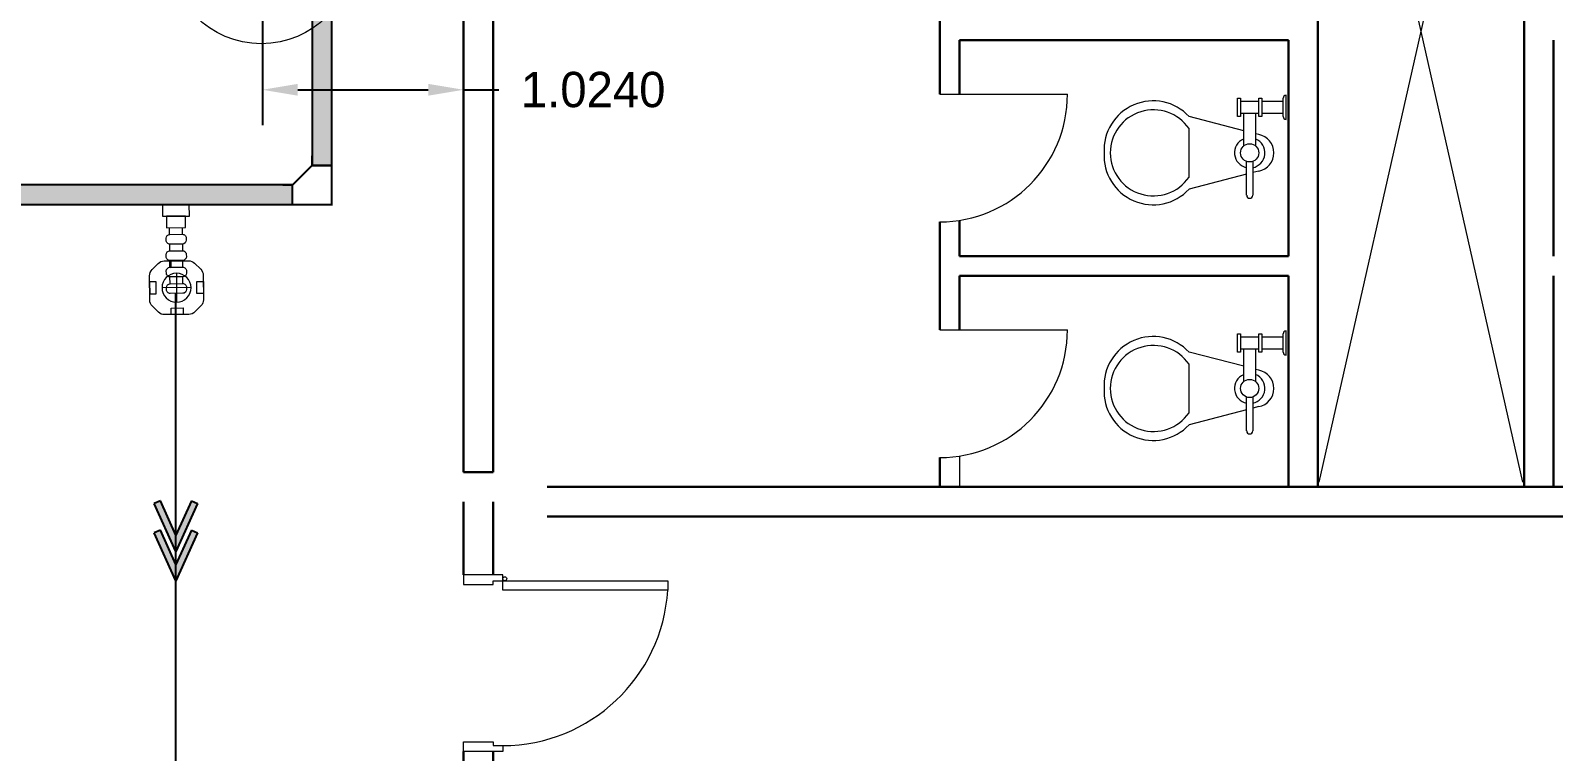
# Model space of a CAD drawing. Extents: x -15 to 352, y 223 to 399.
# Drawn here: x 43.92 to 51.68, y 337.73 to 341.4 of the extents above; entities that cross this region are included whole.
import ezdxf

# ---------------------------------------------------------------- set-up
doc = ezdxf.new("R2010")
doc.units = 0
doc.header["$LTSCALE"] = 0.15
doc.linetypes.add('CONTINOUS', pattern=[0])
doc.layers.get('0').update_dxf_attribs({"color": 252})
doc.layers.get('Defpoints').update_dxf_attribs({"color": 252})
for name, color, linetype in [('0 CCTV', 252, 'Continuous'), ('0 sockets', 252, 'Continuous'), ('0 sound', 252, 'Continuous'), ('CCTV', 4, 'Continuous'), ('CIRCUIT_PRO_LAYER', 7, 'Continuous'), ('CPTOOLS-TRAY', 1, 'Continuous')]:
    doc.layers.add(name, color=color, linetype=linetype)
for name, color, linetype, lineweight in [('0 LEGEND', 140, 'Continuous', 0), ('DOOR', 252, 'Continuous', 20), ('E-LT-CKT-NM', 7, 'Continuous', 30), ('EL-PULL BOX-50', 3, 'Continuous', 0), ('sofa', 252, 'Continuous', 9), ('T-CCTV', 7, 'Continuous', 0), ('TMG-LC-ACCEORISE', 1, 'Continuous', 0), ('wall', 252, 'Continuous', 30), ('WC', 252, 'Continuous', 9)]:
    doc.layers.add(name, color=color, linetype=linetype, lineweight=lineweight)
doc.styles.add('SDC-TEXT-ARB', font='sdc-arb.shx')
doc.dimstyles.get("Standard").update_dxf_attribs({"dimtxt": 0.18, "dimasz": 0.18, "dimexe": 0.18, "dimexo": 0.0625, "dimgap": 0.09, "dimtad": 0, "dimtih": 1, "dimtoh": 1, "dimdec": 4, "dimzin": 0, "dimdsep": 46, "dimtxsty": 'Standard', "dimcen": 0.09, "dimadec": 0, "dimazin": 0, "dimtfac": 1, "dimtdec": 4, "dimtofl": 0, "dimtmove": 0, "dimatfit": 3, "dimfxl": 1, "dimtolj": 1, "dimtzin": 0, "dimarcsym": 0})

# ---------------------------------------------------------------- blocks, each defined once
blk = doc.blocks.new('D90')
at = {"layer": 'DOOR'}
for points in [[(0.03, 0.2), (0.03, 1.04), (0.0783, 1.04), (0.0783, 0.2)], [(0.03, 0.2), (0, 0.2), (0, 0), (0.05, 0), (0.05, 0.15), (0.03, 0.15)], [(0.87, 0.2), (0.9, 0.2), (0.9, 0), (0.85, 0), (0.85, 0.15), (0.87, 0.15)]]:
    blk.add_lwpolyline(points, close=True, dxfattribs=at)
blk.add_circle((0.02, 0.21), 0.01, dxfattribs=at)
blk.add_arc((0.0251, 0.1967), 0.8449, 0.22177, 86.38894, dxfattribs=at)
blk = doc.blocks.new('ARCH')
at = {"layer": 'DOOR'}
for p, q in [((48.55, 341.075), (49.2, 341.075)), ((48.55, 339.875), (49.2, 339.875))]:
    blk.add_line(p, q, dxfattribs=at)
for centre in [(48.55, 341.075), (48.55, 339.875)]:
    blk.add_arc(centre, 0.65, 270, 0, dxfattribs=at)
at = {"layer": 'sofa'}
for p, q in [((51.5194, 339.1), (50.475, 343.725)), ((51.525, 343.725), (50.4806, 339.1))]:
    blk.add_line(p, q, dxfattribs=at)
at = {"layer": 'wall'}
for p, q in [((46.125, 339.15), (46.125, 346.275)), ((46.275, 339.15), (46.275, 346.125)), ((50.475, 343.725), (50.475, 339.075)), ((51.525, 343.725), (51.525, 339.075)), ((48.55, 341.675), (48.55, 341.075)), ((48.65, 341.35), (48.65, 341.075)), ((50.325, 341.35), (48.65, 341.35)), ((50.325, 340.25), (50.325, 341.35)), ((51.675, 341.35), (51.675, 340.25)), ((48.55, 340.425), (48.55, 339.875)), ((48.65, 340.4327), (48.65, 340.25)), ((50.325, 340.25), (48.65, 340.25)), ((48.65, 340.15), (48.65, 339.875)), ((50.325, 340.15), (48.65, 340.15)), ((50.325, 340.15), (50.325, 339.075)), ((51.675, 340.15), (51.675, 339.075)), ((48.55, 339.225), (48.55, 339.075)), ((46.275, 339.15), (46.125, 339.15)), ((53.3336, 339.075), (46.55, 339.075)), ((46.125, 338.6275), (46.125, 339)), ((46.275, 338.6275), (46.275, 339)), ((53.3, 338.925), (46.55, 338.925)), ((46.125, 331.8664), (46.125, 337.7275)), ((46.275, 331.8664), (46.275, 337.7275))]:
    blk.add_line(p, q, dxfattribs=at)
at = {"layer": 'WC'}
for p, q in [((50.0661, 340.962), (50.0661, 341.0547)), ((50.0661, 341.0547), (50.0815, 341.0547)), ((50.0815, 341.0547), (50.0815, 340.962)), ((50.0815, 341.0392), (50.1742, 341.0392)), ((50.1742, 340.962), (50.1742, 341.0547)), ((50.1742, 341.0547), (50.1897, 341.0547)), ((50.1897, 341.0547), (50.1897, 340.962)), ((50.1897, 341.0392), (50.2978, 341.0392)), ((50.2978, 340.962), (50.2978, 341.0547)), ((50.3132, 340.9465), (50.3132, 341.0701)), ((50.0972, 340.8894), (49.819, 340.962)), ((50.0815, 340.962), (50.0661, 340.962)), ((50.1742, 340.9774), (50.0815, 340.9774)), ((50.097, 340.9774), (50.097, 340.8112)), ((50.1588, 340.8108), (50.1588, 340.9774)), ((50.1897, 340.962), (50.1742, 340.962)), ((50.2978, 340.9774), (50.1897, 340.9774)), ((49.819, 340.6531), (49.819, 340.9002)), ((50.1742, 340.8693), (50.1584, 340.8735)), ((50.1124, 340.5605), (50.1124, 340.7334)), ((50.1433, 340.7334), (50.1433, 340.5605)), ((50.1122, 340.6678), (49.819, 340.5913)), ((50.1742, 340.684), (50.1431, 340.6759)), ((50.0661, 339.762), (50.0661, 339.8547)), ((50.0661, 339.8547), (50.0815, 339.8547)), ((50.0815, 339.8547), (50.0815, 339.762)), ((50.0815, 339.8392), (50.1742, 339.8392)), ((50.1742, 339.762), (50.1742, 339.8547)), ((50.1742, 339.8547), (50.1897, 339.8547)), ((50.1897, 339.8547), (50.1897, 339.762)), ((50.1897, 339.8392), (50.2978, 339.8392)), ((50.2978, 339.762), (50.2978, 339.8547)), ((50.3132, 339.7465), (50.3132, 339.8701)), ((50.0972, 339.6894), (49.819, 339.762)), ((50.0815, 339.762), (50.0661, 339.762)), ((50.1742, 339.7774), (50.0815, 339.7774)), ((50.097, 339.7774), (50.097, 339.6112)), ((50.1588, 339.6108), (50.1588, 339.7774)), ((50.1897, 339.762), (50.1742, 339.762)), ((50.2978, 339.7774), (50.1897, 339.7774)), ((49.819, 339.4531), (49.819, 339.7002)), ((50.1742, 339.6693), (50.1584, 339.6735)), ((50.1124, 339.3605), (50.1124, 339.5334)), ((50.1433, 339.5334), (50.1433, 339.3605)), ((50.1122, 339.4678), (49.819, 339.3913)), ((50.1742, 339.484), (50.1431, 339.4759)), ((48.65, 339.2327), (48.65, 339.075))]:
    blk.add_line(p, q, dxfattribs=at)
for centre in [(50.1279, 340.7767), (50.1279, 339.5767)]:
    blk.add_circle(centre, 0.0463, dxfattribs=at)
for centre, radius, start, end in [((49.6362, 340.7914), 0.25, 43.01722, 183.38), ((50.3139, 341.054), 0.0161, 92.4084, 177.5916), ((49.6376, 340.7755), 0.2201, 34.50543, 179.7), ((50.3139, 340.9627), 0.0161, 182.4084, 267.5916), ((50.1279, 340.7767), 0.0772, 113.4137, 258.1237), ((50.1279, 340.7767), 0.0772, 281.423, 67.14953), ((50.1572, 340.7767), 0.0942, 280.3889, 79.61114), ((49.6362, 340.7619), 0.25, 176.62, 316.9828), ((49.6376, 340.7778), 0.2201, 180.3, 325.4946), ((50.1279, 340.5605), 0.0154, 180, 360), ((49.6362, 339.5914), 0.25, 43.01722, 183.38), ((50.3139, 339.854), 0.0161, 92.4084, 177.5916), ((49.6376, 339.5755), 0.2201, 34.50543, 179.7), ((50.3139, 339.7627), 0.0161, 182.4084, 267.5916), ((50.1279, 339.5767), 0.0772, 113.4137, 258.1237), ((50.1279, 339.5767), 0.0772, 281.423, 67.14953), ((50.1572, 339.5767), 0.0942, 280.3889, 79.61114), ((49.6362, 339.5619), 0.25, 176.62, 316.9828), ((49.6376, 339.5778), 0.2201, 180.3, 325.4946), ((50.1279, 339.3605), 0.0154, 180, 360)]:
    blk.add_arc(centre, radius, start, end, dxfattribs=at)
at = {"layer": 'DOOR', "rotation": 270}
blk.add_blockref('D90', (46.125, 338.6275), dxfattribs=at)
blk = doc.blocks.new('*U98')
at = {"color": 0, "const_width": 0.01}
for points in [[(-0.05, 0.15), (-0.05, 0.2)], [(0.05, 0.15), (0.05, 0.2)], [(0.2, 0.05), (0.15, 0.05)], [(0.2, -0.05), (0.15, -0.05)]]:
    blk.add_lwpolyline(points, dxfattribs=at)
at = {"layer": 'CIRCUIT_PRO_LAYER', "color": 0, "const_width": 0.01}
blk.add_lwpolyline([(-0.05, -0.05), (-0.05, 0.15), (0.05, 0.15), (0.15, 0.05), (0.15, -0.05)], close=True, dxfattribs=at)
blk = doc.blocks.new('*U100')
at = {"layer": 'CPTOOLS-TRAY'}
h = blk.add_hatch(color=0, dxfattribs=at)
h.dxf.hatch_style = 1
h.paths.add_polyline_path([(0.05, 29.9296), (-0.05, 29.9296), (-0.05, 0), (0.05, 0)])
at = {"layer": 'CPTOOLS-TRAY', "color": 0}
blk.add_lwpolyline([(0.05, 29.9296), (-0.05, 29.9296), (-0.05, 0), (0.05, 0)], close=True, dxfattribs=at)
blk = doc.blocks.new('*U104')
at = {"layer": 'CPTOOLS-TRAY'}
h = blk.add_hatch(color=0, dxfattribs=at)
h.dxf.hatch_style = 1
h.paths.add_polyline_path([(0.05, 6.4783), (-0.05, 6.4783), (-0.05, 0), (0.05, 0)])
at = {"layer": 'CPTOOLS-TRAY', "color": 0}
blk.add_lwpolyline([(0.05, 6.4783), (-0.05, 6.4783), (-0.05, 0), (0.05, 0)], close=True, dxfattribs=at)
blk = doc.blocks.new('X4I0P7S6Y6')
at = {"layer": '0 sockets', "color": 0}
blk.add_blockref('*U104', (45.4038, 340.7118), dxfattribs=at)
for name, p, rotation in [('*U98', (45.4038, 340.5618), 90), ('*U100', (45.2538, 340.5618), 89.99999999999999)]:
    blk.add_blockref(name, p, dxfattribs=dict(at, rotation=rotation))
blk = doc.blocks.new('LEGEND_dwg_CCTV DOME-1155345-TELECOMMUNICATION LEGEND_ GENERAL NOTES _SYMBOLS _ ABBREVIATIONS')
at = {"layer": 'T-CCTV'}
blk.add_hatch(color=256, dxfattribs=at).paths.add_polyline_path([(255, -95.2), (-120.1, -95.2), (-120.1, 95.2), (255, 95.2)], flags=0)
at = {"layer": 'T-CCTV', "flags": 128}
for points in [[(-120.1, 27.6), (-261.6, 107.6), (-261.6, -107.6), (-120.1, -27.6)], [(255, -95.2), (255, 95.2), (-120.1, 95.2), (-120.1, -95.2), (255, -95.2)]]:
    blk.add_lwpolyline(points, dxfattribs=at)
at = {"layer": 'T-CCTV'}
blk.add_circle((0, 0), 358.2, dxfattribs=at)
blk = doc.blocks.new('RG CAMERA')
at = {"layer": 'CCTV', "xscale": 1.150579243575653, "yscale": 1.150579243575653, "zscale": 1.150579243575653}
blk.add_blockref('LEGEND_dwg_CCTV DOME-1155345-TELECOMMUNICATION LEGEND_ GENERAL NOTES _SYMBOLS _ ABBREVIATIONS', (101764.5, 50919.3), dxfattribs=at)
at = {"layer": 'E-LT-CKT-NM', "style": 'SDC-TEXT-ARB'}
blk.add_attdef('RG', (101447, 51364.5), '', height=326.1, dxfattribs=at)
blk = doc.blocks.new('JUNCTION BOX 2')
at = {"layer": 'TMG-LC-ACCEORISE', "color": 1, "ltscale": 0.4}
blk.add_lwpolyline([(-27, -85), (27, -85, 0.198912), (40.5, -79.4), (53.9, -66, 0.198912), (59.5, -52.5), (59.5, 1.5, 0.198912), (53.9, 15), (40.5, 28.4, 0.198912), (27, 34), (-27, 34, 0.198912), (-40.5, 28.4), (-53.9, 15, 0.198912), (-59.5, 1.5), (-59.5, -25.5), (-59.5, -52.5, 0.198912), (-53.9, -66), (-40.5, -79.4, 0.198912)], format="xyb", close=True, dxfattribs=at)
for points in [[(-14.2, 34), (12.2, 34), (12.2, 19.6), (-14.2, 19.6)], [(-59.5, -12.3), (-59.5, -38.7), (-45.1, -38.7), (-45.1, -12.3)], [(59.5, -12.3), (59.5, -38.7), (45.1, -38.7), (45.1, -12.3)], [(-14.2, -85), (12.2, -85), (12.2, -70.6), (-14.2, -70.6)]]:
    blk.add_lwpolyline(points, close=True, dxfattribs=at)
at = {"layer": 'TMG-LC-ACCEORISE', "color": 1}
for points in [[(0, 6.7), (0, -57.7)], [(-32.2, -25.5), (32.2, -25.5)]]:
    blk.add_lwpolyline(points, dxfattribs=at)
blk.add_circle((0, -25.5), 32.2, dxfattribs=at)
blk = doc.blocks.new('EMT CON. ADAPTER')
at = {"linetype": 'CONTINOUS'}
for points in [[(-60, 25), (-60, -25), (-30, -25), (-30, 25)], [(0, 35), (-30, 35), (-30, -35), (0, -35)]]:
    blk.add_lwpolyline(points, close=True, dxfattribs=at)
blk = doc.blocks.new('WERG')
at = {"layer": '0 LEGEND', "color": 1, "ltscale": 0.05}
for p, q in [((-42.9, 16.2), (-42.9, -16.3)), ((-27.5, 26.2), (-32.9, 26.2)), ((-17.5, 16.9), (0, 16.9)), ((-17.5, -16.3), (-17.5, 16.2)), ((-32.9, -26.3), (-27.5, -26.3)), ((-17.5, -16.9), (0, -16.9))]:
    blk.add_line(p, q, dxfattribs=at)
for centre, start, end in [((-32.9, 16.2), 90.0002, 180.0002), ((-27.5, 16.2), 0.0002, 90.0002), ((-32.9, -16.3), 180.0002, 270.0002), ((-27.5, -16.3), 270.0002, 0.0002)]:
    blk.add_arc(centre, 10, start, end, dxfattribs=at)
blk = doc.blocks.new('*U75')
at = {"layer": '0 LEGEND', "ltscale": 0.05}
for p in [(-188.7, 0), (-145.8, 0), (-102.9, 0), (-60, 0)]:
    blk.add_blockref('WERG', p, dxfattribs=at)
at = {"layer": '0 LEGEND', "ltscale": 0.05, "xscale": -1, "rotation": 180}
blk.add_blockref('EMT CON. ADAPTER', (0, 0), dxfattribs=at)
blk = doc.blocks.new('dd')
at = {"layer": 'EL-PULL BOX-50', "xscale": -0.001952159549914251, "yscale": 0.001952159549914252, "zscale": 0.001952159549914252, "rotation": 270.4385235983306}
blk.add_blockref('*U75', (0, 0), dxfattribs=at)
at = {"layer": 'EL-PULL BOX-50', "extrusion": (-0.000106033, 0.013854, 0.999904), "xscale": -0.002296658294016838, "yscale": 0.002296658294016836, "zscale": 0.002296658294016828, "rotation": 0.4385656867152221}
blk.add_blockref('JUNCTION BOX 2', (0.0028, -0.3647, -0.0012), dxfattribs=at)
blk = doc.blocks.new('*D133')
at = {"layer": '0 sockets', "color": 0, "lineweight": -2, "transparency": 16777216}
for p, q in [((45.101, 341.6534), (45.101, 340.9179)), ((46.125, 341.6534), (46.125, 340.9179)), ((45.281, 341.0979), (45.945, 341.0979)), ((46.125, 341.0979), (46.305, 341.0979))]:
    blk.add_line(p, q, dxfattribs=at)
at = {"layer": '0 sockets', "color": 0, "transparency": 16777216}
for points in [[(45.281, 341.1279), (45.281, 341.0679), (45.101, 341.0979)], [(45.945, 341.1279), (45.945, 341.0679), (46.125, 341.0979)]]:
    blk.add_solid(points, dxfattribs=at)
at = {"layer": 'Defpoints', "color": 0, "transparency": 16777216}
for p in [(45.101, 341.7159), (46.125, 341.7159), (46.125, 341.0979)]:
    blk.add_point(p, dxfattribs=at)
at = {"layer": '0 sockets', "color": 0, "transparency": 16777216, "insert": (46.785, 341.0979), "char_height": 0.18, "attachment_point": 5}
blk.add_mtext('\\A1;1.0240', dxfattribs=at)
blk = doc.blocks.new('ds')
h = blk.add_hatch(color=2)
h.dxf.hatch_style = 1
h.paths.add_polyline_path([(0.2593, 0.0792), (0.2452, 0.1105), (0, 0), (0.2452, -0.1105), (0.2593, -0.0792), (0.0836, 0)])
at = {"layer": '0 sockets', "color": 3}
for points in [[(0.2452, -0.1105), (0, 0), (0.2452, 0.1105)], [(0.2593, -0.0792), (0.0836, 0), (0.2593, 0.0792)], [(0.2593, 0.0792), (0.2452, 0.1105)], [(0.2593, -0.0792), (0.2452, -0.1105)]]:
    blk.add_lwpolyline(points, dxfattribs=at)
blk = doc.blocks.new('qa')
h = blk.add_hatch(color=1)
h.dxf.hatch_style = 1
h.paths.add_polyline_path([(0.2593, 0.0792), (0.2452, 0.1105), (0, 0), (0.2452, -0.1105), (0.2593, -0.0792), (0.0836, 0)])
h.paths.add_polyline_path([(0.4084, 0.0792), (0.3943, 0.1105), (0.1491, 0), (0.3943, -0.1105), (0.4084, -0.0792), (0.2326, 0)])
h = blk.add_hatch(color=1)
h.dxf.hatch_style = 1
h.paths.add_polyline_path([(0.2593, 0.0792), (0.2452, 0.1105), (0, 0), (0.2452, -0.1105), (0.2593, -0.0792), (0.0836, 0)])
at = {"layer": '0 sockets', "color": 3}
for p in [(0, 0), (0.1491, 0)]:
    blk.add_blockref('ds', p, dxfattribs=at)

msp = doc.modelspace()

# ---------------------------------------------------------------- linework, layer by layer
at = {"layer": '0 sockets', "color": 3}
msp.add_lwpolyline([(44.6603, 340.51298), (44.6603, 340.51302)], dxfattribs=at)
msp.add_lwpolyline([(44.91784, 337.03205), (44.7603, 337.03205, -0.4142136), (44.6603, 337.13205), (44.6603, 340.06086)], format="xyb", dxfattribs=at)

# ---------------------------------------------------------------- block references
at = {"layer": '0 CCTV', "color": 2}
ref = msp.add_blockref('RG CAMERA', (-13.3092, 458.52883), dxfattribs=dict(at, xscale=0.001147, yscale=0.001147, zscale=0.001147, rotation=270))
ref.add_attrib('RG', 'RG', (45.60587, 342.16917), dxfattribs={"layer": 'E-LT-CKT-NM', "height": 0.2, "rotation": 270, "style": 'SDC-TEXT-ARB'})
at = {"layer": '0 sockets', "color": 3}
for name, p in [('ARCH', (0, 0)), ('dd', (44.6603, 340.51302))]:
    msp.add_blockref(name, p, dxfattribs=at)
at = {"layer": '0 sockets', "color": 6, "rotation": 90}
msp.add_blockref('qa', (44.6603, 338.59645), dxfattribs=at)
at = {"layer": '0 sound', "color": 1}
msp.add_blockref('X4I0P7S6Y6', (0.00005, 0.00124), dxfattribs=at)

# ---------------------------------------------------------------- dimensions: what is measured, and where the dimension line sits
at = {"layer": '0 sockets', "color": 6}
dim = msp.add_linear_dim(base=(46.125, 341.09794), p1=(45.10096, 341.71586), p2=(46.125, 341.71586), dimstyle='Standard', dxfattribs=at)
dim.commit()
dim.dimension.update_dxf_attribs({"geometry": '*D133', "text_midpoint": (46.785, 341.09794), "dimtype": 160})

doc.saveas('drawing.dxf')
